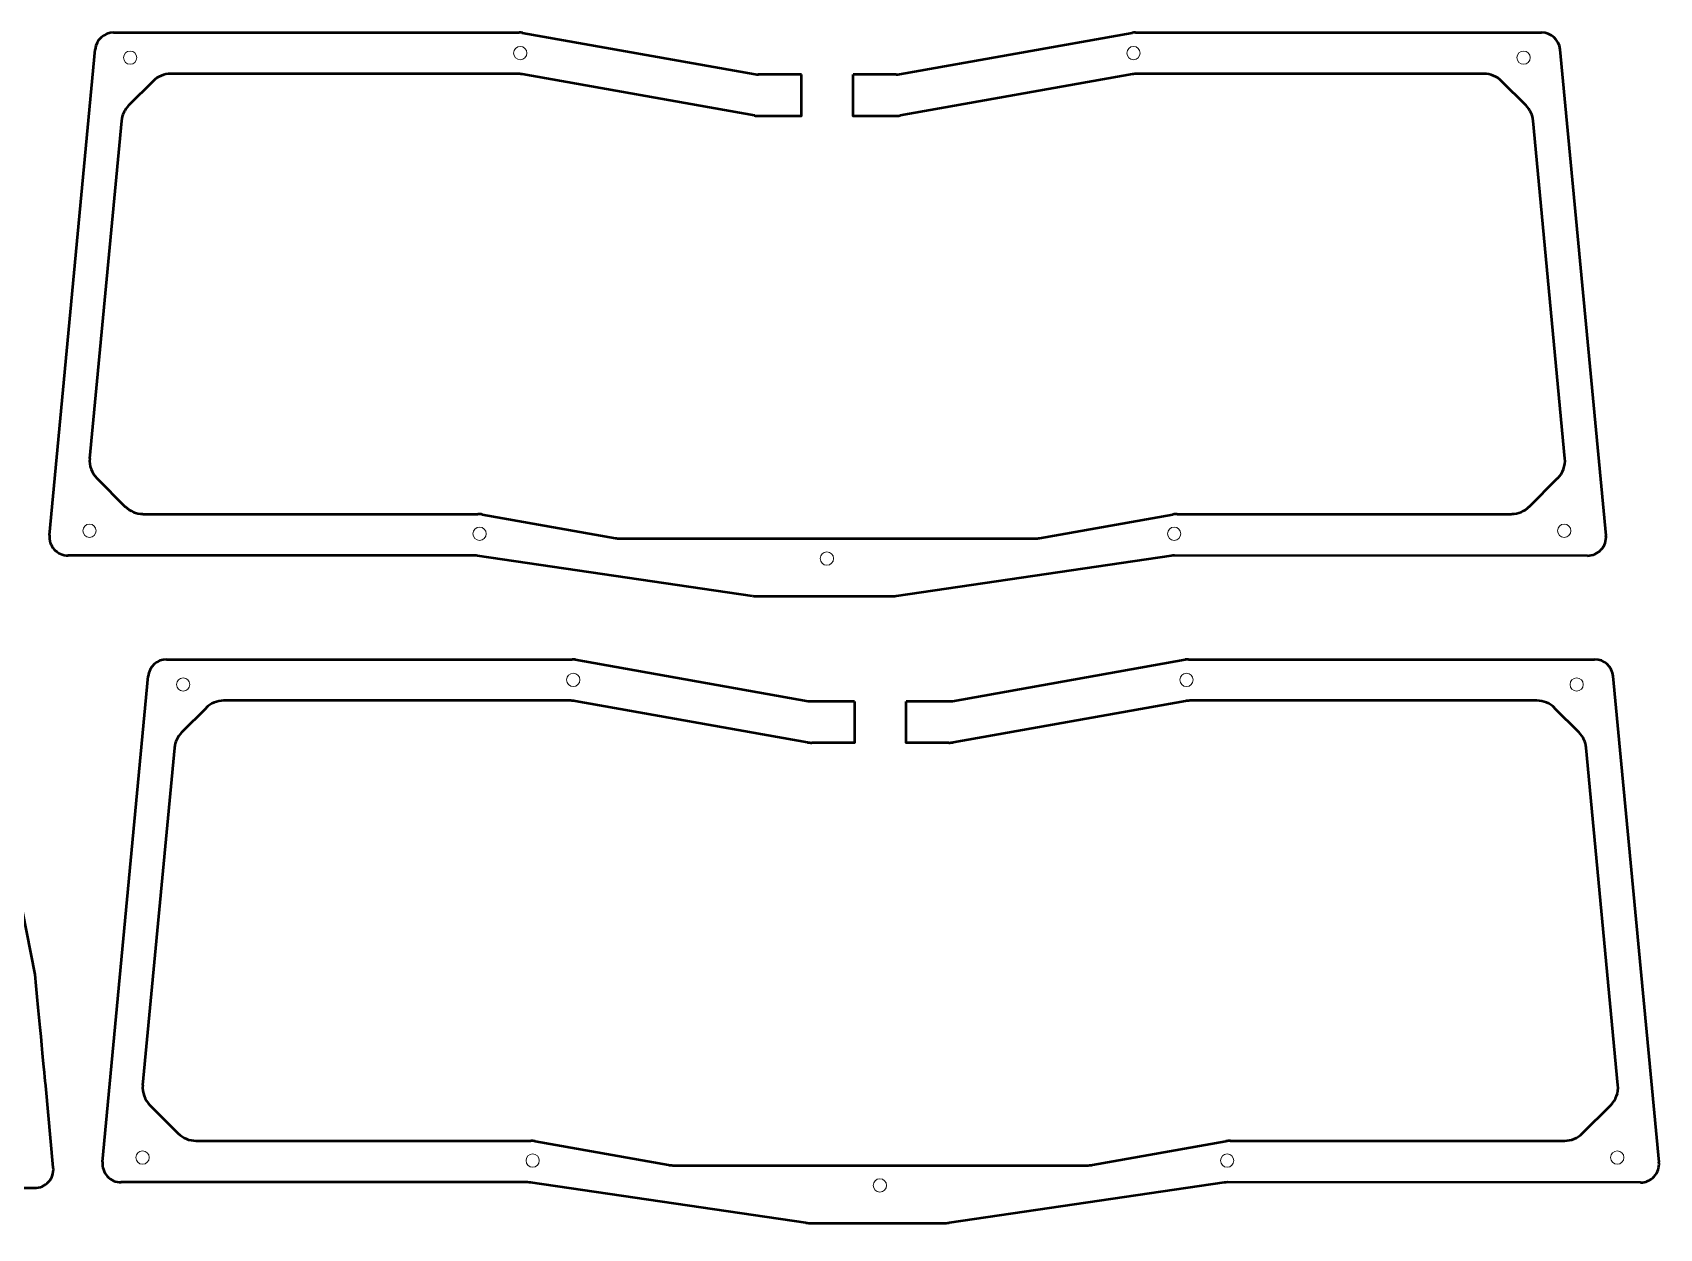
# Model space of a CAD drawing. Header units: millimetres. Extents: x -1113 to 163, y -392 to 100.
# Drawn here: x -715.9 to -323.6, y -199.4 to 89.1 of the extents above; entities that cross this region are included whole.
import ezdxf

# ---------------------------------------------------------------- set-up
doc = ezdxf.new("R2010")
doc.units = ezdxf.units.MM
doc.header["$MEASUREMENT"] = 0
doc.layers.add('Layer 1', color=7, linetype='Continuous')

msp = doc.modelspace()

# ---------------------------------------------------------------- linework, layer by layer
at = {"layer": 'Layer 1', "color": 250, "lineweight": 20}
for centre in [(-692.4045, 83.0328), (-598.3142, 84.1394), (-450.4152, 84.1394), (-356.3249, 83.0328), (-702.199, -31.0877), (-608.1178, -31.8142), (-440.6116, -31.8142), (-346.5304, -31.0877), (-524.3647, -37.8003), (-524.3647, -37.8003), (-679.6157, -68.1813), (-585.5254, -67.0747), (-437.6264, -67.0747), (-343.5361, -68.1813), (-689.4102, -182.3018), (-595.329, -183.0283), (-427.8228, -183.0283), (-333.7416, -182.3018), (-511.5759, -189.0144), (-511.5759, -189.0144)]:
    msp.add_ellipse(centre, major_axis=(0, 1.6), ratio=1, dxfattribs=at)
at = {"layer": 'Layer 1', "color": 250, "lineweight": 50}
for points in [[(-696.3798, 89.0958), (-698.7008, 89.0958), (-700.6407, 87.3298), (-700.858, 85.019)], [(-696.3904, 89.0958), (-696.3904, 89.0958), (-598.6072, 89.0958), (-598.6072, 89.0958)], [(-597.8085, 89.0262), (-598.0686, 89.0725), (-598.3323, 89.0958), (-598.5966, 89.0958)], [(-597.824, 89.0323), (-597.824, 89.0323), (-541.69, 79.0417), (-541.69, 79.0417)], [(-506.8709, 79.0417), (-506.8709, 79.0417), (-450.7369, 89.0323), (-450.7369, 89.0323)], [(-449.9432, 89.0958), (-450.2074, 89.0958), (-450.4711, 89.0725), (-450.7312, 89.0262)], [(-449.9537, 89.0958), (-449.9537, 89.0958), (-352.0288, 89.0958), (-352.0288, 89.0958)], [(-347.54, 85.0177), (-347.7567, 87.3291), (-349.6968, 89.0958), (-352.0183, 89.0958)], [(-711.8885, -32.1429), (-711.8885, -32.1429), (-700.8778, 85.0107), (-700.8778, 85.0107)], [(-347.5627, 85.0107), (-347.5627, 85.0107), (-336.4738, -32.209), (-336.4738, -32.209)], [(-682.6282, 79.1382), (-684.2197, 79.1382), (-685.746, 78.506), (-686.8714, 77.3806)], [(-598.9458, 79.1382), (-598.9458, 79.1382), (-682.6388, 79.1382), (-682.6388, 79.1382)], [(-597.8838, 79.0454), (-598.2309, 79.1071), (-598.5827, 79.1382), (-598.9352, 79.1382)], [(-541.817, 69.0417), (-541.817, 69.0417), (-597.8875, 79.0324), (-597.8875, 79.0324)], [(-541.6843, 79.0477), (-541.4242, 79.0014), (-541.1605, 78.9782), (-540.8962, 78.9782)], [(-530.5126, 78.957), (-530.5126, 78.957), (-540.9068, 78.957), (-540.9068, 78.957)], [(-507.6541, 78.957), (-507.6541, 78.957), (-518.011, 78.957), (-518.011, 78.957)], [(-507.6435, 78.9782), (-507.3793, 78.9782), (-507.1156, 79.0014), (-506.8554, 79.0477)], [(-450.6522, 79.0324), (-450.6522, 79.0324), (-506.7227, 69.0417), (-506.7227, 69.0417)], [(-449.6045, 79.1382), (-449.957, 79.1382), (-450.3088, 79.1071), (-450.6559, 79.0454)], [(-365.9009, 79.1382), (-365.9009, 79.1382), (-449.6151, 79.1382), (-449.6151, 79.1382)], [(-361.6471, 77.3806), (-362.7725, 78.506), (-364.2988, 79.1382), (-365.8903, 79.1382)], [(-686.8722, 77.3602), (-686.8722, 77.3602), (-692.7777, 71.4547), (-692.7777, 71.4547)], [(-355.7409, 71.4547), (-355.7409, 71.4547), (-361.6464, 77.3602), (-361.6464, 77.3602)], [(-692.7769, 71.4751), (-693.765, 70.487), (-694.3773, 69.185), (-694.5082, 67.7938)], [(-354.0103, 67.792), (-354.1408, 69.1839), (-354.7532, 70.4866), (-355.7417, 71.4751)], [(-694.5133, 67.7717), (-694.5133, 67.7717), (-702.1757, -13.6353), (-702.1757, -13.6353)], [(-541.8206, 69.071), (-541.4736, 69.0092), (-541.1217, 68.9782), (-540.7692, 68.9782)], [(-507.7705, 68.9782), (-507.418, 68.9782), (-507.0662, 69.0093), (-506.7191, 69.071)], [(-346.3852, -13.6353), (-346.3852, -13.6353), (-354.0264, 67.7717), (-354.0264, 67.7717)], [(-702.1493, -13.6344), (-702.3167, -15.414), (-701.682, -17.1755), (-700.4181, -18.4394)], [(-348.1005, -18.4394), (-346.837, -17.1759), (-346.2023, -15.4151), (-346.3691, -13.6361)], [(-700.44, -18.4401), (-700.44, -18.4401), (-693.582, -25.2981), (-693.582, -25.2981)], [(-354.9789, -25.2981), (-354.9789, -25.2981), (-348.1209, -18.4401), (-348.1209, -18.4401)], [(-693.5813, -25.2763), (-692.4559, -26.4016), (-690.9296, -27.0338), (-689.3381, -27.0338)], [(-689.3487, -27.055), (-689.3487, -27.055), (-608.5767, -27.055), (-608.5767, -27.055)], [(-607.5147, -27.1478), (-607.8617, -27.086), (-608.2136, -27.055), (-608.5661, -27.055)], [(-607.5395, -27.1396), (-607.5395, -27.1396), (-575.3662, -32.8758), (-575.3662, -32.8758)], [(-473.0889, -32.8758), (-473.0889, -32.8758), (-440.9156, -27.1396), (-440.9156, -27.1396)], [(-439.8467, -27.055), (-440.1992, -27.055), (-440.551, -27.0861), (-440.8981, -27.1478)], [(-439.8572, -27.055), (-439.8572, -27.055), (-359.2122, -27.055), (-359.2122, -27.055)], [(-359.2017, -27.0338), (-357.6102, -27.0338), (-356.0838, -26.4016), (-354.9585, -25.2762)], [(-575.3698, -32.8677), (-575.0227, -32.9294), (-574.6709, -32.9605), (-574.3184, -32.9605)], [(-574.329, -32.9605), (-574.329, -32.9605), (-474.1261, -32.9605), (-474.1261, -32.9605)], [(-474.1155, -32.9605), (-473.763, -32.9605), (-473.4112, -32.9294), (-473.0641, -32.8677)], [(-609.3889, -37.0536), (-609.3889, -37.0536), (-707.4011, -37.0536), (-707.4011, -37.0536)], [(-608.5903, -37.1232), (-608.8504, -37.0769), (-609.1141, -37.0536), (-609.3783, -37.0536)], [(-542.2694, -46.8327), (-542.2694, -46.8327), (-608.6058, -37.1383), (-608.6058, -37.1383)], [(-441.3045, -37.1383), (-441.3045, -37.1383), (-507.6408, -46.8327), (-507.6408, -46.8327)], [(-440.5108, -37.0536), (-440.775, -37.0536), (-441.0387, -37.0769), (-441.2989, -37.1232)], [(-340.9612, -37.1197), (-340.9612, -37.1197), (-440.5213, -37.0536), (-440.5213, -37.0536)], [(-542.2638, -46.8054), (-542.0036, -46.8517), (-541.7399, -46.875), (-541.4757, -46.875)], [(-541.4863, -46.8962), (-541.4863, -46.8962), (-508.424, -46.8962), (-508.424, -46.8962)], [(-508.4134, -46.875), (-508.1492, -46.875), (-507.8855, -46.8517), (-507.6254, -46.8054)], [(-683.591, -62.1183), (-685.912, -62.1183), (-687.8519, -63.8843), (-688.0692, -66.1951)], [(-683.6016, -62.1183), (-683.6016, -62.1183), (-585.8184, -62.1183), (-585.8184, -62.1183)], [(-585.0197, -62.1879), (-585.2798, -62.1416), (-585.5435, -62.1183), (-585.8078, -62.1183)], [(-585.0352, -62.1818), (-585.0352, -62.1818), (-528.9012, -72.1724), (-528.9012, -72.1724)], [(-494.0821, -72.1724), (-494.0821, -72.1724), (-437.9481, -62.1818), (-437.9481, -62.1818)], [(-437.1544, -62.1183), (-437.4186, -62.1183), (-437.6823, -62.1416), (-437.9424, -62.1879)], [(-437.1649, -62.1183), (-437.1649, -62.1183), (-339.24, -62.1183), (-339.24, -62.1183)], [(-334.7512, -66.1964), (-334.9679, -63.885), (-336.908, -62.1183), (-339.2295, -62.1183)], [(-699.0997, -183.357), (-699.0997, -183.357), (-688.089, -66.2034), (-688.089, -66.2034)], [(-334.7739, -66.2034), (-334.7739, -66.2034), (-323.685, -183.4231), (-323.685, -183.4231)], [(-674.0834, -73.8539), (-674.0834, -73.8539), (-679.9889, -79.7594), (-679.9889, -79.7594)], [(-669.8394, -72.0759), (-671.4309, -72.0759), (-672.9572, -72.7081), (-674.0826, -73.8335)], [(-586.157, -72.0759), (-586.157, -72.0759), (-669.85, -72.0759), (-669.85, -72.0759)], [(-585.095, -72.1687), (-585.4421, -72.107), (-585.7939, -72.0759), (-586.1464, -72.0759)], [(-529.0282, -82.1724), (-529.0282, -82.1724), (-585.0987, -72.1817), (-585.0987, -72.1817)], [(-528.8955, -72.1664), (-528.6354, -72.2127), (-528.3717, -72.2359), (-528.1074, -72.2359)], [(-517.7238, -72.2571), (-517.7238, -72.2571), (-528.118, -72.2571), (-528.118, -72.2571)], [(-494.8653, -72.2571), (-494.8653, -72.2571), (-505.2222, -72.2571), (-505.2222, -72.2571)], [(-494.8547, -72.2359), (-494.5905, -72.2359), (-494.3268, -72.2127), (-494.0666, -72.1664)], [(-437.8634, -72.1817), (-437.8634, -72.1817), (-493.9339, -82.1724), (-493.9339, -82.1724)], [(-436.8157, -72.0759), (-437.1682, -72.0759), (-437.52, -72.107), (-437.8671, -72.1687)], [(-353.1121, -72.0759), (-353.1121, -72.0759), (-436.8263, -72.0759), (-436.8263, -72.0759)], [(-348.8583, -73.8335), (-349.9837, -72.7081), (-351.51, -72.0759), (-353.1015, -72.0759)], [(-342.9521, -79.7594), (-342.9521, -79.7594), (-348.8576, -73.8539), (-348.8576, -73.8539)], [(-679.9881, -79.739), (-680.9762, -80.7271), (-681.5885, -82.0291), (-681.7194, -83.4203)], [(-529.0318, -82.1431), (-528.6848, -82.2049), (-528.3329, -82.2359), (-527.9804, -82.2359)], [(-494.9817, -82.2359), (-494.6292, -82.2359), (-494.2774, -82.2048), (-493.9303, -82.1431)], [(-341.2215, -83.4221), (-341.352, -82.0302), (-341.9644, -80.7275), (-342.9529, -79.739)], [(-681.7245, -83.4424), (-681.7245, -83.4424), (-689.3869, -164.8494), (-689.3869, -164.8494)], [(-333.5964, -164.8494), (-333.5964, -164.8494), (-341.2376, -83.4424), (-341.2376, -83.4424)], [(-689.3605, -164.8485), (-689.5279, -166.6281), (-688.8932, -168.3896), (-687.6293, -169.6535)], [(-335.3117, -169.6535), (-334.0482, -168.39), (-333.4135, -166.6292), (-333.5803, -164.8502)], [(-687.6512, -169.6542), (-687.6512, -169.6542), (-680.7932, -176.5122), (-680.7932, -176.5122)], [(-342.1901, -176.5122), (-342.1901, -176.5122), (-335.3321, -169.6542), (-335.3321, -169.6542)], [(-680.7925, -176.4904), (-679.6671, -177.6157), (-678.1408, -178.2479), (-676.5493, -178.2479)], [(-346.4129, -178.2479), (-344.8214, -178.2479), (-343.295, -177.6157), (-342.1697, -176.4903)], [(-676.5599, -178.2691), (-676.5599, -178.2691), (-595.7879, -178.2691), (-595.7879, -178.2691)], [(-594.7259, -178.3619), (-595.0729, -178.3001), (-595.4248, -178.2691), (-595.7773, -178.2691)], [(-594.7507, -178.3537), (-594.7507, -178.3537), (-562.5774, -184.0899), (-562.5774, -184.0899)], [(-460.3001, -184.0899), (-460.3001, -184.0899), (-428.1268, -178.3537), (-428.1268, -178.3537)], [(-427.0579, -178.2691), (-427.4104, -178.2691), (-427.7622, -178.3002), (-428.1093, -178.3619)], [(-427.0684, -178.2691), (-427.0684, -178.2691), (-346.4234, -178.2691), (-346.4234, -178.2691)], [(-562.581, -184.0818), (-562.2339, -184.1435), (-561.8821, -184.1746), (-561.5296, -184.1746)], [(-561.5402, -184.1746), (-561.5402, -184.1746), (-461.3373, -184.1746), (-461.3373, -184.1746)], [(-461.3267, -184.1746), (-460.9742, -184.1746), (-460.6224, -184.1435), (-460.2753, -184.0818)], [(-596.6001, -188.2677), (-596.6001, -188.2677), (-694.6123, -188.2677), (-694.6123, -188.2677)], [(-595.8015, -188.3373), (-596.0616, -188.291), (-596.3253, -188.2677), (-596.5895, -188.2677)], [(-427.722, -188.2677), (-427.9862, -188.2677), (-428.2499, -188.291), (-428.5101, -188.3373)], [(-328.1724, -188.3338), (-328.1724, -188.3338), (-427.7325, -188.2677), (-427.7325, -188.2677)], [(-529.4806, -198.0468), (-529.4806, -198.0468), (-595.817, -188.3524), (-595.817, -188.3524)], [(-428.5157, -188.3524), (-428.5157, -188.3524), (-494.852, -198.0468), (-494.852, -198.0468)], [(-529.475, -198.0195), (-529.2148, -198.0658), (-528.9511, -198.0891), (-528.6869, -198.0891)], [(-528.6975, -198.1103), (-528.6975, -198.1103), (-495.6352, -198.1103), (-495.6352, -198.1103)], [(-495.6246, -198.0891), (-495.3604, -198.0891), (-495.0967, -198.0658), (-494.8366, -198.0195)]]:
    msp.add_open_spline(points, degree=3, dxfattribs=at)
for points, knots in [([(-530.5332, 78.957), (-530.5332, 78.957), (-530.5305, 68.957), (-530.5305, 68.957), (-530.5305, 68.957), (-540.7798, 68.957), (-540.7798, 68.957)], [0, 0, 0, 0, 0.5, 0.5, 0.5, 1, 1, 1, 1]), ([(-507.7811, 68.957), (-507.7811, 68.957), (-518.0305, 68.957), (-518.0305, 68.957), (-518.0305, 68.957), (-518.0312, 78.9575), (-518.0312, 78.9575)], [0, 0, 0, 0, 0.5, 0.5, 0.5, 1, 1, 1, 1]), ([(-711.8687, -32.1346), (-711.9872, -33.3952), (-711.569, -34.6474), (-710.7166, -35.5837), (-709.8642, -36.52), (-708.6567, -37.0536), (-707.3905, -37.0536)], [0, 0, 0, 0, 0.5, 0.5, 0.5, 1, 1, 1, 1]), ([(-340.9506, -37.1197), (-339.6847, -37.1197), (-338.4773, -36.5862), (-337.625, -35.6502), (-336.7726, -34.7142), (-336.3542, -33.4624), (-336.4723, -32.202)], [0, 0, 0, 0, 0.5, 0.5, 0.5, 1, 1, 1, 1]), ([(-722.2832, -74.4376), (-722.2832, -74.4376), (-727.7649, -74.4376), (-727.7649, -74.4376), (-727.7649, -74.4376), (-727.7649, -74.4376), (-727.7649, -74.4376), (-727.7649, -74.4376), (-719.3104, -117.7149), (-719.3104, -117.7149), (-719.3104, -117.7149), (-719.3104, -117.7149), (-719.3104, -117.7149), (-719.3104, -117.7149), (-715.3211, -138.1357), (-715.3211, -138.1357), (-715.3211, -138.1357), (-715.3211, -138.1357), (-715.3211, -138.1357), (-713.9209, -152.8661), (-712.7651, -165.0234), (-712.7651, -165.0234), (-712.7651, -165.0234), (-712.7651, -165.0234), (-712.7651, -165.0234), (-712.7651, -165.0234), (-710.947, -184.7178), (-710.947, -184.7178), (-710.947, -184.7178), (-710.947, -184.7178), (-710.947, -184.7178), (-710.947, -184.7178), (-710.9455, -184.7108), (-710.9455, -184.7108), (-710.9455, -184.7108), (-710.9455, -184.7108), (-710.9455, -184.7108), (-710.8274, -185.9712), (-711.2458, -187.223), (-712.0982, -188.159), (-712.0982, -188.159), (-712.0982, -188.159), (-712.0982, -188.159), (-712.9505, -189.095), (-714.1579, -189.6285), (-715.4238, -189.6285), (-715.4238, -189.6285), (-715.4238, -189.6285), (-715.4238, -189.6285), (-715.4238, -189.6285), (-715.4344, -189.6285), (-715.4344, -189.6285), (-715.4344, -189.6285), (-715.4344, -189.6285), (-715.4344, -189.6285), (-715.4345, -189.6285), (-813.2864, -189.5635), (-814.9725, -189.5624), (-814.9725, -189.5624), (-814.9725, -189.5624), (-814.9725, -189.5624), (-814.9763, -189.5624), (-814.9802, -189.5624), (-814.984, -189.5624), (-814.984, -189.5624), (-814.984, -189.5624), (-814.984, -189.5624), (-815.2482, -189.5624), (-815.5119, -189.5857), (-815.7721, -189.632), (-815.7721, -189.632), (-815.7721, -189.632), (-815.7721, -189.632), (-815.7721, -189.632), (-815.7777, -189.6471), (-815.7777, -189.6471), (-815.7777, -189.6471), (-815.7777, -189.6471), (-815.7777, -189.6471), (-815.7778, -189.6471), (-882.1139, -199.3415), (-882.1139, -199.3415), (-882.1139, -199.3415), (-882.1139, -199.3415), (-882.1139, -199.3415), (-882.1139, -199.3415), (-882.0985, -199.3142), (-882.0985, -199.3142), (-882.0985, -199.3142), (-882.0985, -199.3142), (-882.0985, -199.3142), (-882.3586, -199.3605), (-882.6223, -199.3838), (-882.8865, -199.3838), (-882.8865, -199.3838), (-882.8865, -199.3838), (-882.8865, -199.3838), (-882.8865, -199.3838), (-882.8971, -199.405), (-882.8971, -199.405), (-882.8971, -199.405), (-882.8971, -199.405), (-882.8971, -199.405), (-882.8971, -199.405), (-915.9594, -199.405), (-915.9594, -199.405), (-915.9594, -199.405), (-915.9594, -199.405), (-915.9594, -199.405), (-915.9594, -199.405), (-915.9488, -199.3838), (-915.9488, -199.3838), (-915.9488, -199.3838), (-915.9488, -199.3838), (-915.9488, -199.3838), (-916.213, -199.3838), (-916.4767, -199.3605), (-916.7369, -199.3142), (-916.7369, -199.3142), (-916.7369, -199.3142), (-916.7369, -199.3142), (-916.7369, -199.3142), (-916.7425, -199.3415), (-916.7425, -199.3415), (-916.7425, -199.3415), (-916.7425, -199.3415), (-916.7425, -199.3415), (-916.7426, -199.3415), (-983.0789, -189.6471), (-983.0789, -189.6471), (-983.0789, -189.6471), (-983.0789, -189.6471), (-983.0789, -189.6471), (-983.0789, -189.6471), (-983.0634, -189.632), (-983.0634, -189.632), (-983.0634, -189.632), (-983.0634, -189.632), (-983.0634, -189.632), (-983.3235, -189.5857), (-983.5872, -189.5624), (-983.8514, -189.5624), (-983.8514, -189.5624), (-983.8514, -189.5624), (-983.8514, -189.5624), (-983.8514, -189.5624), (-983.862, -189.5624), (-983.862, -189.5624), (-983.862, -189.5624), (-983.862, -189.5624), (-983.862, -189.5624), (-983.8621, -189.5624), (-1080.6978, -189.5624), (-1081.8636, -189.5624), (-1081.8636, -189.5624), (-1081.8636, -189.5624), (-1081.8636, -189.5624), (-1083.1298, -189.5624), (-1084.3373, -189.0288), (-1085.1897, -188.0925), (-1085.1897, -188.0925), (-1085.1897, -188.0925), (-1085.1897, -188.0925), (-1086.0421, -187.1562), (-1086.4603, -185.904), (-1086.3418, -184.6434), (-1086.3418, -184.6434), (-1086.3418, -184.6434), (-1086.3418, -184.6434), (-1086.3418, -184.6434), (-1086.3616, -184.6517), (-1086.3616, -184.6517), (-1086.3616, -184.6517), (-1086.3616, -184.6517), (-1086.3616, -184.6517), (-1086.3616, -184.6517), (-1084.2787, -162.4901), (-1081.9248, -137.4447), (-1081.9248, -137.4447), (-1081.9248, -137.4447), (-1081.9248, -137.4447), (-1081.9248, -137.4447), (-1078.0705, -117.7149), (-1078.0705, -117.7149), (-1078.0705, -117.7149), (-1078.0705, -117.7149), (-1078.0705, -117.7149), (-1078.0705, -117.7149), (-1069.616, -74.4376), (-1069.616, -74.4376), (-1069.616, -74.4376), (-1069.616, -74.4376), (-1069.616, -74.4376), (-1069.616, -74.4376), (-1075.0977, -74.4376), (-1075.0977, -74.4376), (-1075.0977, -74.4376), (-1075.0977, -74.4376), (-1075.0977, -74.4376), (-1075.2975, -74.4085), (-1075.4854, -74.3161), (-1075.6319, -74.1702), (-1075.6319, -74.1702), (-1075.6319, -74.1702), (-1075.6319, -74.1702), (-1075.8439, -73.9589), (-1075.944, -73.66), (-1075.9021, -73.3635), (-1075.9021, -73.3635), (-1075.9021, -73.3635), (-1075.9021, -73.3635), (-1075.5529, -69.6475), (-1075.3509, -67.4981), (-1075.3509, -67.4981), (-1075.3509, -67.4981), (-1075.3509, -67.4981), (-1075.3509, -67.4981), (-1075.3509, -67.4981), (-1075.3311, -67.4898), (-1075.3311, -67.4898), (-1075.3311, -67.4898), (-1075.3311, -67.4898), (-1075.3311, -67.4898), (-1075.1138, -65.179), (-1073.1739, -63.413), (-1070.8529, -63.413), (-1070.8529, -63.413), (-1070.8529, -63.413), (-1070.8529, -63.413), (-1070.8529, -63.413), (-1070.8635, -63.413), (-1070.8635, -63.413), (-1070.8635, -63.413), (-1070.8635, -63.413), (-1070.8635, -63.413), (-1070.8635, -63.413), (-973.0803, -63.413), (-973.0803, -63.413), (-973.0803, -63.413), (-973.0803, -63.413), (-973.0803, -63.413), (-973.0803, -63.413), (-973.0697, -63.413), (-973.0697, -63.413), (-973.0697, -63.413), (-973.0697, -63.413), (-973.0697, -63.413), (-972.8054, -63.413), (-972.5417, -63.4363), (-972.2816, -63.4826), (-972.2816, -63.4826), (-972.2816, -63.4826), (-972.2816, -63.4826), (-972.2816, -63.4826), (-972.2971, -63.4765), (-972.2971, -63.4765), (-972.2971, -63.4765), (-972.2971, -63.4765), (-972.2971, -63.4765), (-972.2971, -63.4765), (-916.1631, -73.4671), (-916.1631, -73.4671), (-916.1631, -73.4671), (-916.1631, -73.4671), (-916.1631, -73.4671), (-916.1631, -73.4671), (-916.1574, -73.4611), (-916.1574, -73.4611), (-916.1574, -73.4611), (-916.1574, -73.4611), (-916.1574, -73.4611), (-915.8973, -73.5074), (-915.6336, -73.5306), (-915.3693, -73.5306), (-915.3693, -73.5306), (-915.3693, -73.5306), (-915.3693, -73.5306), (-915.3693, -73.5306), (-915.3799, -73.5518), (-915.3799, -73.5518), (-915.3799, -73.5518), (-915.3799, -73.5518), (-915.3799, -73.5518), (-915.3799, -73.5518), (-904.9857, -73.5518), (-904.9857, -73.5518), (-904.9857, -73.5518), (-905.0056, -75.9331), (-905.0056, -75.9331), (-905.0056, -75.9331), (-905.0036, -83.5518), (-905.0036, -83.5518), (-905.0036, -83.5518), (-892.5036, -83.5518), (-892.5036, -83.5518), (-892.5036, -83.5518), (-892.5043, -73.5514), (-892.4841, -73.5518), (-887.1944, -73.6827), (-882.1272, -73.5518), (-882.1272, -73.5518), (-882.1272, -73.5518), (-882.1272, -73.5518), (-882.1272, -73.5518), (-882.1272, -73.5518), (-882.1166, -73.5306), (-882.1166, -73.5306), (-882.1166, -73.5306), (-882.1166, -73.5306), (-882.1166, -73.5306), (-881.8524, -73.5306), (-881.5887, -73.5074), (-881.3285, -73.4611), (-881.3285, -73.4611), (-881.3285, -73.4611), (-881.3285, -73.4611), (-881.3285, -73.4611), (-881.344, -73.4671), (-881.344, -73.4671), (-881.344, -73.4671), (-881.344, -73.4671), (-881.344, -73.4671), (-881.344, -73.4671), (-825.21, -63.4765), (-825.21, -63.4765), (-825.21, -63.4765), (-825.21, -63.4765), (-825.21, -63.4765), (-825.21, -63.4765), (-825.2043, -63.4826), (-825.2043, -63.4826), (-825.2043, -63.4826), (-825.2043, -63.4826), (-825.2043, -63.4826), (-824.9442, -63.4363), (-824.6805, -63.413), (-824.4163, -63.413), (-824.4163, -63.413), (-824.4163, -63.413), (-824.4163, -63.413), (-824.4163, -63.413), (-824.4268, -63.413), (-824.4268, -63.413), (-824.4268, -63.413), (-824.4268, -63.413), (-824.4268, -63.413), (-824.4268, -63.413), (-726.502, -63.413), (-726.502, -63.413), (-726.502, -63.413), (-726.502, -63.413), (-726.502, -63.413), (-726.502, -63.413), (-726.4915, -63.413), (-726.4915, -63.413), (-726.4915, -63.413), (-726.4915, -63.413), (-726.4915, -63.413), (-724.17, -63.413), (-722.2299, -65.1797), (-722.0132, -67.4911), (-722.0132, -67.4911), (-722.0132, -67.4911), (-722.0132, -67.4911), (-722.0132, -67.4911), (-722.0359, -67.4981), (-722.0359, -67.4981), (-722.0359, -67.4981), (-722.0359, -67.4981), (-722.0359, -67.4981), (-722.0359, -67.4981), (-721.7893, -70.091), (-721.4772, -73.3748), (-721.4772, -73.3748), (-721.4772, -73.3748), (-721.4772, -73.3748), (-721.4394, -73.6675), (-721.5397, -73.9615), (-721.749, -74.1702), (-721.749, -74.1702), (-721.749, -74.1702), (-721.749, -74.1702), (-721.8955, -74.3161), (-722.0834, -74.4085), (-722.2832, -74.4376)], [0, 0, 0, 0, 0.0078125, 0.0078125, 0.0078125, 0.015625, 0.015625, 0.015625, 0.0234375, 0.0234375, 0.0234375, 0.03125, 0.03125, 0.03125, 0.0390625, 0.0390625, 0.0390625, 0.046875, 0.046875, 0.046875, 0.0546875, 0.0546875, 0.0546875, 0.0625, 0.0625, 0.0625, 0.0703125, 0.0703125, 0.0703125, 0.078125, 0.078125, 0.078125, 0.0859375, 0.0859375, 0.0859375, 0.09375, 0.09375, 0.09375, 0.1015625, 0.1015625, 0.1015625, 0.109375, 0.109375, 0.109375, 0.1171875, 0.1171875, 0.1171875, 0.125, 0.125, 0.125, 0.1328125, 0.1328125, 0.1328125, 0.140625, 0.140625, 0.140625, 0.1484375, 0.1484375, 0.1484375, 0.15625, 0.15625, 0.15625, 0.1640625, 0.1640625, 0.1640625, 0.171875, 0.171875, 0.171875, 0.1796875, 0.1796875, 0.1796875, 0.1875, 0.1875, 0.1875, 0.1953125, 0.1953125, 0.1953125, 0.203125, 0.203125, 0.203125, 0.2109375, 0.2109375, 0.2109375, 0.21875, 0.21875, 0.21875, 0.2265625, 0.2265625, 0.2265625, 0.234375, 0.234375, 0.234375, 0.2421875, 0.2421875, 0.2421875, 0.25, 0.25, 0.25, 0.2578125, 0.2578125, 0.2578125, 0.265625, 0.265625, 0.265625, 0.2734375, 0.2734375, 0.2734375, 0.28125, 0.28125, 0.28125, 0.2890625, 0.2890625, 0.2890625, 0.296875, 0.296875, 0.296875, 0.3046875, 0.3046875, 0.3046875, 0.3125, 0.3125, 0.3125, 0.3203125, 0.3203125, 0.3203125, 0.328125, 0.328125, 0.328125, 0.3359375, 0.3359375, 0.3359375, 0.34375, 0.34375, 0.34375, 0.3515625, 0.3515625, 0.3515625, 0.359375, 0.359375, 0.359375, 0.3671875, 0.3671875, 0.3671875, 0.375, 0.375, 0.375, 0.3828125, 0.3828125, 0.3828125, 0.390625, 0.390625, 0.390625, 0.3984375, 0.3984375, 0.3984375, 0.40625, 0.40625, 0.40625, 0.4140625, 0.4140625, 0.4140625, 0.421875, 0.421875, 0.421875, 0.4296875, 0.4296875, 0.4296875, 0.4375, 0.4375, 0.4375, 0.4453125, 0.4453125, 0.4453125, 0.453125, 0.453125, 0.453125, 0.4609375, 0.4609375, 0.4609375, 0.46875, 0.46875, 0.46875, 0.4765625, 0.4765625, 0.4765625, 0.484375, 0.484375, 0.484375, 0.4921875, 0.4921875, 0.4921875, 0.5, 0.5, 0.5, 0.5078125, 0.5078125, 0.5078125, 0.515625, 0.515625, 0.515625, 0.5234375, 0.5234375, 0.5234375, 0.53125, 0.53125, 0.53125, 0.5390625, 0.5390625, 0.5390625, 0.546875, 0.546875, 0.546875, 0.5546875, 0.5546875, 0.5546875, 0.5625, 0.5625, 0.5625, 0.5703125, 0.5703125, 0.5703125, 0.578125, 0.578125, 0.578125, 0.5859375, 0.5859375, 0.5859375, 0.59375, 0.59375, 0.59375, 0.6015625, 0.6015625, 0.6015625, 0.609375, 0.609375, 0.609375, 0.6171875, 0.6171875, 0.6171875, 0.625, 0.625, 0.625, 0.6328125, 0.6328125, 0.6328125, 0.640625, 0.640625, 0.640625, 0.6484375, 0.6484375, 0.6484375, 0.65625, 0.65625, 0.65625, 0.6640625, 0.6640625, 0.6640625, 0.671875, 0.671875, 0.671875, 0.6796875, 0.6796875, 0.6796875, 0.6875, 0.6875, 0.6875, 0.6953125, 0.6953125, 0.6953125, 0.703125, 0.703125, 0.703125, 0.7109375, 0.7109375, 0.7109375, 0.71875, 0.71875, 0.71875, 0.7265625, 0.7265625, 0.7265625, 0.734375, 0.734375, 0.734375, 0.7421875, 0.7421875, 0.7421875, 0.75, 0.75, 0.75, 0.7578125, 0.7578125, 0.7578125, 0.765625, 0.765625, 0.765625, 0.7734375, 0.7734375, 0.7734375, 0.78125, 0.78125, 0.78125, 0.7890625, 0.7890625, 0.7890625, 0.796875, 0.796875, 0.796875, 0.8046875, 0.8046875, 0.8046875, 0.8125, 0.8125, 0.8125, 0.8203125, 0.8203125, 0.8203125, 0.828125, 0.828125, 0.828125, 0.8359375, 0.8359375, 0.8359375, 0.84375, 0.84375, 0.84375, 0.8515625, 0.8515625, 0.8515625, 0.859375, 0.859375, 0.859375, 0.8671875, 0.8671875, 0.8671875, 0.875, 0.875, 0.875, 0.8828125, 0.8828125, 0.8828125, 0.890625, 0.890625, 0.890625, 0.8984375, 0.8984375, 0.8984375, 0.90625, 0.90625, 0.90625, 0.9140625, 0.9140625, 0.9140625, 0.921875, 0.921875, 0.921875, 0.9296875, 0.9296875, 0.9296875, 0.9375, 0.9375, 0.9375, 0.9453125, 0.9453125, 0.9453125, 0.953125, 0.953125, 0.953125, 0.9609375, 0.9609375, 0.9609375, 0.96875, 0.96875, 0.96875, 0.9765625, 0.9765625, 0.9765625, 0.984375, 0.984375, 0.984375, 0.9921875, 0.9921875, 0.9921875, 1, 1, 1, 1]), ([(-517.7444, -72.2571), (-517.7444, -72.2571), (-517.7417, -82.2571), (-517.7417, -82.2571), (-517.7417, -82.2571), (-527.991, -82.2571), (-527.991, -82.2571)], [0, 0, 0, 0, 0.5, 0.5, 0.5, 1, 1, 1, 1]), ([(-494.9923, -82.2571), (-494.9923, -82.2571), (-505.2417, -82.2571), (-505.2417, -82.2571), (-505.2417, -82.2571), (-505.2424, -72.2566), (-505.2424, -72.2566)], [0, 0, 0, 0, 0.5, 0.5, 0.5, 1, 1, 1, 1]), ([(-699.0799, -183.3487), (-699.1984, -184.6093), (-698.7802, -185.8615), (-697.9278, -186.7978), (-697.0754, -187.7341), (-695.8679, -188.2677), (-694.6017, -188.2677)], [0, 0, 0, 0, 0.5, 0.5, 0.5, 1, 1, 1, 1]), ([(-328.1618, -188.3338), (-326.8959, -188.3338), (-325.6885, -187.8003), (-324.8362, -186.8643), (-323.9838, -185.9283), (-323.5654, -184.6765), (-323.6835, -183.4161)], [0, 0, 0, 0, 0.5, 0.5, 0.5, 1, 1, 1, 1])]:
    msp.add_open_spline(points, degree=3, knots=knots, dxfattribs=at)

doc.saveas('drawing.dxf')
